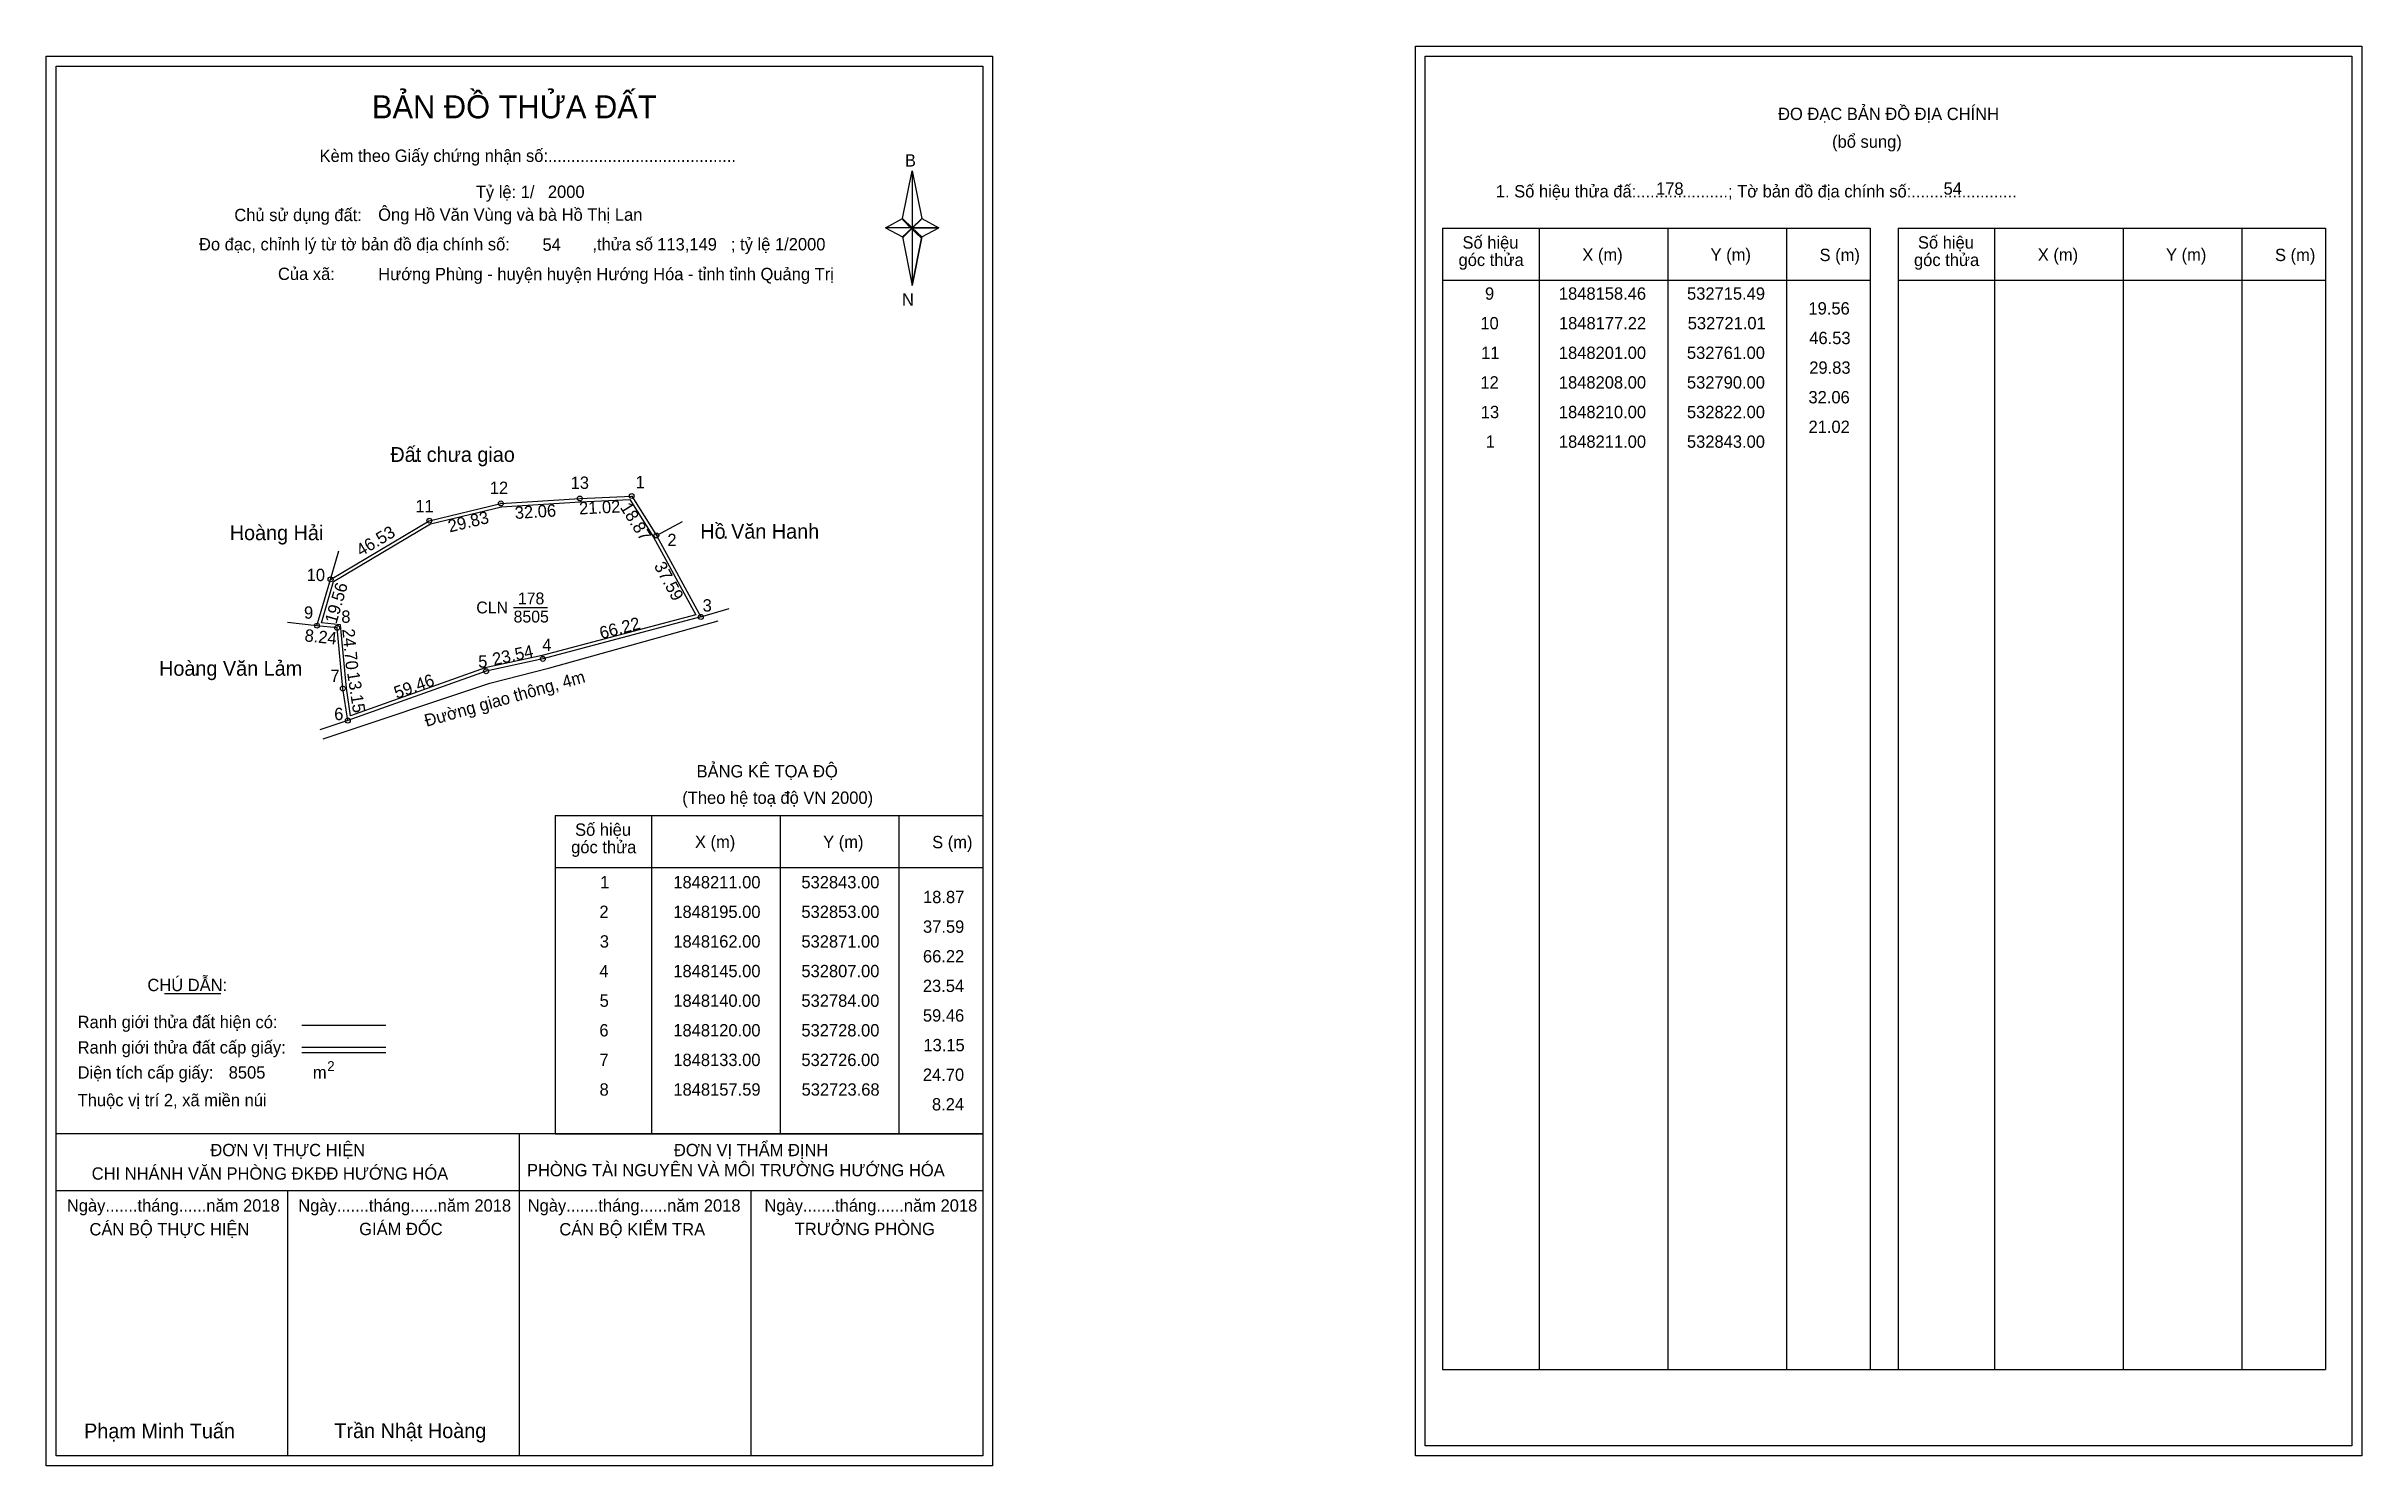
# Model space of a CAD drawing. Extents: x 532606 to 533544, y 1847818 to 1848393.
import ezdxf

# ---------------------------------------------------------------- set-up
doc = ezdxf.new("R2010")
doc.units = 0
for name, color, linetype in [('Level 1', 7, 'Continuous'), ('Level 10', 7, 'Continuous'), ('Level 11', 7, 'Continuous'), ('Level 13', 7, 'Continuous'), ('Level 27', 7, 'Continuous'), ('Level 3', 7, 'Continuous'), ('Level 36', 7, 'Continuous'), ('Level 49', 7, 'Continuous'), ('Level 53', 7, 'Continuous'), ('Level 55', 7, 'Continuous'), ('Level 6', 7, 'Continuous'), ('Level 60', 7, 'Continuous'), ('Level 63', 7, 'Continuous'), ('Level 9', 7, 'Continuous')]:
    doc.layers.add(name, color=color, linetype=linetype)

msp = doc.modelspace()

# ---------------------------------------------------------------- linework, layer by layer
at = {"layer": 'Level 1'}
for p, q in [((532609.84, 1848385.23), (532609.84, 1848385.23)), ((533164.48, 1848389.23), (533164.48, 1848389.23)), ((532952.68, 1848323.46), (532956.62, 1848342.74)), ((532956.62, 1848342.74), (532956.62, 1848319.69)), ((532956.62, 1848342.74), (532960.55, 1848323.46)), ((532945.79, 1848319.69), (532952.68, 1848323.46)), ((532952.68, 1848323.46), (532956.62, 1848319.69)), ((532956.32, 1848319.26), (532952.68, 1848323.02)), ((532956.62, 1848319.69), (532952.68, 1848316.01)), ((532956.32, 1848319.26), (532952.68, 1848315.57)), ((532952.68, 1848315.57), (532956.32, 1848319.26)), ((532960.26, 1848323.02), (532956.32, 1848319.26)), ((532956.32, 1848319.26), (532960.26, 1848323.02)), ((532960.26, 1848315.57), (532956.32, 1848319.26)), ((532960.55, 1848323.46), (532956.62, 1848319.69)), ((532956.62, 1848319.69), (532956.62, 1848296.29)), ((532956.62, 1848319.69), (532967.44, 1848319.69)), ((532956.62, 1848319.69), (532960.55, 1848316.01)), ((532960.55, 1848316.01), (532967.44, 1848319.69)), ((533171.55, 1848319.52), (533344.75, 1848319.52)), ((533210.73, 1847856.99), (533210.73, 1848319.52)), ((533262.87, 1847856.99), (533262.87, 1848319.52)), ((533310.82, 1848319.52), (533310.82, 1847856.99)), ((533344.75, 1848319.52), (533344.75, 1847856.99)), ((533356.06, 1848319.52), (533529.27, 1848319.52)), ((533395.24, 1847856.99), (533395.24, 1848319.52)), ((533447.39, 1847856.99), (533447.39, 1848319.52)), ((533495.33, 1848319.52), (533495.33, 1847856.99)), ((533529.27, 1848319.52), (533529.27, 1847856.99)), ((532952.68, 1848316.01), (532956.62, 1848296.29)), ((532960.55, 1848316.01), (532956.62, 1848296.29)), ((533171.55, 1848298.46), (533344.75, 1848298.46)), ((533356.06, 1848298.46), (533529.27, 1848298.46)), ((532812.03, 1848081.57), (532985.23, 1848081.57)), ((532851.21, 1847952.52), (532851.21, 1848081.57)), ((532903.35, 1847952.52), (532903.35, 1848081.57)), ((532951.29, 1848081.57), (532951.29, 1847952.52)), ((532812.03, 1848060.52), (532985.23, 1848060.52)), ((532653.67, 1848009.36), (532676.48, 1848009.36)), ((532709.4, 1847996.55), (532743.43, 1847996.55)), ((532709.4, 1847987.65), (532743.43, 1847987.65)), ((532709.4, 1847985.46), (532743.43, 1847985.46)), ((532823.49, 1847952.52), (532609.83, 1847952.52)), ((532985.23, 1847952.52), (532775.55, 1847952.52)), ((532797.53, 1847822.08), (532797.53, 1847952.52)), ((532812.03, 1847952.52), (532985.23, 1847952.52)), ((532985.23, 1847929.42), (532609.83, 1847929.42)), ((532703.68, 1847822.08), (532703.68, 1847929.42)), ((532891.38, 1847822.08), (532891.38, 1847929.42)), ((533171.55, 1847856.99), (533529.27, 1847856.99)), ((532985.23, 1847822.08), (532985.23, 1847822.08)), ((533539.88, 1847826.08), (533539.88, 1847826.08))]:
    msp.add_line(p, q, dxfattribs=at)
for points in [[(532952.68, 1848323.46), (532956.62, 1848342.74), (532956.62, 1848319.69)], [(532945.79, 1848319.69), (532952.68, 1848316.01), (532956.62, 1848319.69)], [(532956.62, 1848319.69), (532960.55, 1848323.46), (532967.44, 1848319.69)], [(532956.62, 1848319.69), (532956.62, 1848296.29), (532960.55, 1848316.01)]]:
    msp.add_lwpolyline(points, close=True, dxfattribs=at)
at = {"layer": 'Level 10'}
for p, q in [((532721.01, 1848177.22), (532761, 1848201)), ((532809.78, 1848141.44), (532878.08, 1848160.47)), ((532785.47, 1848135.21), (532809.78, 1848141.44)), ((532718.01, 1848112.61), (532785.47, 1848135.21))]:
    msp.add_line(p, q, dxfattribs=at)
for points in [[(532715.49, 1848158.46), (532721.01, 1848177.22), (532761, 1848201), (532790, 1848208), (532822, 1848210), (532843, 1848211), (532853, 1848195), (532871, 1848162), (532807, 1848145), (532784, 1848140), (532728, 1848120), (532726, 1848133), (532723.68, 1848157.59)], [(532717.31, 1848159.67), (532722.2, 1848176.3), (532761.53, 1848199.69), (532790.21, 1848206.61), (532822.08, 1848208.6), (532842.25, 1848209.56), (532851.79, 1848194.29), (532868.92, 1848162.9), (532806.67, 1848146.36), (532783.61, 1848141.35), (532729.13, 1848121.89), (532727.39, 1848133.17), (532724.97, 1848158.86)]]:
    msp.add_lwpolyline(points, close=True, dxfattribs=at)
at = {"layer": 'Level 11'}
for centre in [(532790, 1848208), (532822, 1848210), (532843, 1848211), (532761, 1848201), (532853, 1848195), (532721.01, 1848177.22), (532715.49, 1848158.46), (532715.49, 1848158.46), (532723.68, 1848157.59), (532871, 1848162), (532784, 1848140), (532807, 1848145), (532726, 1848133), (532728, 1848120)]:
    msp.add_circle(centre, 1, dxfattribs=at)
at = {"layer": 'Level 27'}
for p, q in [((532853, 1848195), (532863.55, 1848200.71)), ((532721.01, 1848177.22), (532724.4, 1848188.73)), ((532715.49, 1848158.46), (532703.56, 1848159.74)), ((532871, 1848162), (532882.52, 1848165.37)), ((532728, 1848120), (532716.62, 1848116.19))]:
    msp.add_line(p, q, dxfattribs=at)
at = {"layer": 'Level 3'}
for p, q in [((533171.55, 1848319.52), (533171.55, 1847856.99)), ((533356.06, 1848319.52), (533356.06, 1847856.99)), ((532812.03, 1848081.57), (532812.03, 1847952.52))]:
    msp.add_line(p, q, dxfattribs=at)
at = {"layer": 'Level 63'}
for points in [[(533160.49, 1848393.23), (533543.89, 1848393.23), (533543.89, 1847822.08), (533160.49, 1847822.08)], [(532605.83, 1848389.23), (532989.23, 1848389.23), (532989.23, 1847818.08), (532605.83, 1847818.08)], [(532609.83, 1848385.23), (532985.23, 1848385.23), (532985.23, 1847822.08), (532609.83, 1847822.08)], [(533164.49, 1848389.23), (533539.89, 1848389.23), (533539.89, 1847826.08), (533164.49, 1847826.08)]]:
    msp.add_lwpolyline(points, close=True, dxfattribs=at)
at = {"layer": 'Level 9'}
msp.add_line((532795.07, 1848165.82), (532808.95, 1848165.82), dxfattribs=at)

# ---------------------------------------------------------------- texts
at = {"layer": 'Level 1'}
for s, height, p in [('BẢN ĐỒ THỬA ĐẤT', 9.3313, (532737.77, 1848364.04)), ('ĐO ĐẠC BẢN ĐỒ ĐỊA CHÍNH', 5, (533307.44, 1848363.35)), ('(bổ sung)', 5, (533329.32, 1848352.11)), ('Kèm theo Giấy chứng nhận số:.........................................', 5, (532716.53, 1848346.38)), ('B', 5, (532953.7, 1848344.5)), ('1. Số hiệu thửa đấ:....................; Tờ bản đồ địa chính số:.......................', 5, (533193.1, 1848331.99)), ('Chủ sử dụng đất:', 5, (532682.01, 1848322.39)), ('Số hiệu', 5, (533179.58, 1848311.25)), ('Số hiệu', 5, (533364.1, 1848311.25)), ('Đo đạc, chỉnh lý từ tờ bản đồ địa chính số:                  ,thửa số                 ; tỷ lệ 1/2000', 5, (532667.7, 1848310.53)), ('góc thửa', 5, (533177.99, 1848304.19)), ('X (m)', 5, (533228.14, 1848306.3)), ('Y (m)', 5, (533280.1, 1848306.3)), ('S (m)', 5, (533324.25, 1848306.2)), ('góc thửa', 5, (533362.51, 1848304.19)), ('X (m)', 5, (533412.66, 1848306.3)), ('Y (m)', 5, (533464.61, 1848306.3)), ('S (m)', 5, (533508.77, 1848306.2)), ('Của xã:', 5, (532699.69, 1848298.53)), ('N', 5, (532952.5, 1848288.16)), ('BẢNG KÊ TỌA ĐỘ', 5, (532869.29, 1848096.98)), ('(Theo hệ toạ độ VN 2000)', 5, (532863.49, 1848086.26)), ('Số hiệu', 5, (532820.06, 1848073.31)), ('X (m)', 5, (532868.62, 1848068.36)), ('Y (m)', 5, (532920.57, 1848068.36)), ('S (m)', 5, (532964.73, 1848068.26)), ('góc thửa', 5, (532818.47, 1848066.25)), ('CHÚ DẪN:', 5, (532646.79, 1848010.37)), ('Ranh giới thửa đất hiện có:', 5, (532618.53, 1847995.37)), ('Ranh giới thửa đất cấp giấy:', 5, (532618.53, 1847985.09)), ('Diện tích cấp giấy:', 5, (532618.53, 1847974.93)), ('m', 5, (532713.84, 1847974.97)), ('2', 4, (532719.64, 1847977.99)), ('Thuộc vị trí 2, xã miền núi', 5, (532618.53, 1847963.73)), ('ĐƠN VỊ THỰC HIỆN', 5, (532672.3, 1847943.49)), ('PHÒNG TÀI NGUYÊN VÀ MÔI TRƯỜNG HƯỚNG HÓA', 5, (532800.56, 1847935.35)), ('ĐƠN VỊ THẨM ĐỊNH', 5, (532860.11, 1847943.49)), ('CHI NHÁNH VĂN PHÒNG ĐKĐĐ HƯỚNG HÓA', 5, (532624.22, 1847933.97)), ('Ngày.......tháng......năm 2018', 5, (532614.17, 1847921.02)), ('Ngày.......tháng......năm 2018', 5, (532707.91, 1847921.02)), ('Ngày.......tháng......năm 2018', 5, (532800.86, 1847921.02)), ('Ngày.......tháng......năm 2018', 5, (532896.78, 1847921.02)), ('CÁN BỘ THỰC HIỆN', 5, (532623.33, 1847911.39)), ('GIÁM ĐỐC', 5, (532732.6, 1847911.51)), ('CÁN BỘ KIỂM TRA', 5, (532813.68, 1847911.39)), ('TRƯỞNG PHÒNG', 5, (532909.06, 1847911.51)), ('Phạm Minh Tuấn', 6, (532621.15, 1847829.16)), ('Trần Nhật Hoàng', 6, (532722.54, 1847829.26))]:
    msp.add_text(s, height=height, dxfattribs=at).set_placement(p)
at = {"layer": 'Level 11'}
msp.add_text('Tỷ lệ: 1/', height=5, dxfattribs=at).set_placement((532779.85, 1848331.75))
at = {"layer": 'Level 13'}
for s, p in [('CLN', (532780.04, 1848163.42)), ('178', (532796.89, 1848167.1)), ('8505', (532795.15, 1848159.74))]:
    msp.add_text(s, height=4.8, dxfattribs=at).set_placement(p)
at = {"layer": 'Level 36'}
for p in [(532754.49, 1848224.83), (532879.98, 1848193.7), (532683.98, 1848193.11), (532665.66, 1848138.16)]:
    msp.add_text('.', height=6, dxfattribs=at).set_placement(p)
at = {"layer": 'Level 49'}
for s, rotation, p in [('29.83', 13.57043, (532769.27, 1848196.21)), ('32.06', 3.57633, (532795.8, 1848201.68)), ('21.02', 2.72631, (532821.79, 1848203.52)), ('18.87', 302.00538, (532838.09, 1848206.41)), ('46.53', 30.73778, (532733.31, 1848186.39)), ('19.56', 73.60385, (532723.36, 1848159)), ('37.59', 298.61046, (532851.88, 1848182.69)), ('8.24', 353.93637, (532710.29, 1848152.16)), ('24.70', 275.38975, (532725.74, 1848157.01)), ('66.22', 14.87568, (532830.71, 1848152.95)), ('23.54', 12.26477, (532787.16, 1848142.33)), ('13.15', 278.74616, (532727.67, 1848139.39)), ('59.46', 19.65382, (532747.77, 1848128.76)), ('Đường giao thông, 4m', 15.65382, (532759.84, 1848117.46))]:
    msp.add_text(s, height=5, rotation=rotation, dxfattribs=at).set_placement(p)
at = {"layer": 'Level 53'}
for s, p in [('9', (533188.7, 1848290.54)), ('1848158.46', (533218.64, 1848290.54)), ('532715.49', (533270.55, 1848290.54)), ('19.56', (533319.75, 1848284.54)), ('10', (533186.83, 1848278.54)), ('1848177.22', (533218.66, 1848278.54)), ('532721.01', (533270.84, 1848278.54)), ('11', (533187.15, 1848266.54)), ('1848201.00', (533218.63, 1848266.54)), ('532761.00', (533270.52, 1848266.54)), ('46.53', (533320.08, 1848272.54)), ('29.83', (533320.08, 1848260.54)), ('12', (533186.85, 1848254.54)), ('1848208.00', (533218.63, 1848254.54)), ('532790.00', (533270.52, 1848254.54)), ('32.06', (533319.75, 1848248.54)), ('13', (533187, 1848242.54)), ('1848210.00', (533218.63, 1848242.54)), ('532822.00', (533270.52, 1848242.54)), ('21.02', (533319.77, 1848236.54)), ('1', (533188.99, 1848230.54)), ('1848211.00', (533218.63, 1848230.54)), ('532843.00', (533270.52, 1848230.54)), ('1', (532830.22, 1848052.02)), ('1848211.00', (532859.86, 1848052.02)), ('532843.00', (532911.75, 1848052.02)), ('2', (532829.92, 1848040.02)), ('1848195.00', (532859.86, 1848040.02)), ('532853.00', (532911.75, 1848040.02)), ('18.87', (532961.03, 1848046.02)), ('37.59', (532961.01, 1848034.02)), ('3', (532830.08, 1848028.02)), ('1848162.00', (532859.86, 1848028.02)), ('532871.00', (532911.75, 1848028.02)), ('66.22', (532961, 1848022.02)), ('4', (532829.9, 1848016.02)), ('1848145.00', (532859.86, 1848016.02)), ('532807.00', (532911.75, 1848016.02)), ('5', (532830.01, 1848004.02)), ('1848140.00', (532859.86, 1848004.02)), ('532784.00', (532911.75, 1848004.02)), ('23.54', (532960.95, 1848010.02)), ('59.46', (532960.98, 1847998.02)), ('6', (532829.91, 1847992.02)), ('1848120.00', (532859.86, 1847992.02)), ('532728.00', (532911.75, 1847992.02)), ('13.15', (532961.18, 1847986.02)), ('7', (532829.93, 1847980.02)), ('1848133.00', (532859.86, 1847980.02)), ('532726.00', (532911.75, 1847980.02)), ('24.70', (532960.96, 1847974.02)), ('8', (532829.98, 1847968.02)), ('1848157.59', (532859.89, 1847968.02)), ('532723.68', (532911.83, 1847968.02)), ('8.24', (532964.64, 1847962.02))]:
    msp.add_text(s, height=5, dxfattribs=at).set_placement(p)
at = {"layer": 'Level 55'}
for s, height, p in [('12', 0.8, (532789.43, 1848208)), ('0', 0.22, (532789.92, 1848207.78)), ('13', 0.8, (532821.46, 1848210)), ('0', 0.22, (532821.92, 1848209.78)), ('1', 0.8, (532842.78, 1848211)), ('0', 0.22, (532842.92, 1848210.78)), ('11', 0.8, (532760.48, 1848201)), ('0', 0.22, (532760.92, 1848200.78)), ('2', 0.8, (532852.73, 1848195)), ('0', 0.22, (532852.92, 1848194.78)), ('0', 0.22, (532852.92, 1848194.78)), ('10', 0.8, (532720.44, 1848177.22)), ('0', 0.22, (532720.93, 1848177)), ('0', 0.22, (532720.93, 1848177)), ('0', 0.22, (532720.93, 1848177)), ('9', 0.8, (532715.22, 1848158.46)), ('0', 0.22, (532715.41, 1848158.24)), ('0', 0.22, (532715.41, 1848158.24)), ('0', 0.22, (532715.41, 1848158.24)), ('0', 0.22, (532715.41, 1848158.24)), ('8', 0.8, (532723.42, 1848157.59)), ('0', 0.22, (532723.6, 1848157.37)), ('0', 0.22, (532723.6, 1848157.37)), ('3', 0.8, (532870.75, 1848162)), ('0', 0.22, (532870.92, 1848161.78)), ('0', 0.22, (532870.92, 1848161.78)), ('5', 0.8, (532783.74, 1848140)), ('0', 0.22, (532783.92, 1848139.78)), ('4', 0.8, (532806.72, 1848145)), ('0', 0.22, (532806.92, 1848144.78)), ('7', 0.8, (532725.73, 1848133)), ('0', 0.22, (532725.92, 1848132.78)), ('0', 0.22, (532725.92, 1848132.78)), ('6', 0.8, (532727.73, 1848120)), ('0', 0.22, (532727.92, 1848119.78)), ('0', 0.22, (532727.92, 1848119.78)), ('0', 0.22, (532727.92, 1848119.78))]:
    msp.add_text(s, height=height, dxfattribs=at).set_placement(p)
at = {"layer": 'Level 6'}
for s, p in [('2000', (532809.04, 1848331.79)), ('178', (533258, 1848333.07)), ('54', (533374.49, 1848333.11)), ('Ông Hồ Văn Vùng và bà Hồ Thị Lan', (532740.28, 1848322.53)), ('54', (532806.86, 1848310.35)), ('113,149', (532853.34, 1848310.51)), ('Hướng Phùng - huyện huyện Hướng Hóa - tỉnh tỉnh Quảng Trị', (532740.31, 1848298.45)), ('8505', (532679.72, 1847974.94))]:
    msp.add_text(s, height=5, dxfattribs=at).set_placement(p)
at = {"layer": 'Level 60'}
for s, p in [('Đất chưa giao', (532745.23, 1848224.83)), ('Hoàng Hải', (532680.15, 1848193.11)), ('Hồ Văn Hanh', (532870.78, 1848193.7)), ('Hoàng Văn Lảm', (532651.52, 1848138.16))]:
    msp.add_text(s, height=6, dxfattribs=at).set_placement(p)
at = {"layer": 'Level 9'}
for s, p in [('12', (532785.51, 1848211.83)), ('13', (532818.26, 1848213.89)), ('1', (532844.57, 1848214.17)), ('11', (532755.35, 1848204.43)), ('2', (532857.44, 1848190.68)), ('10', (532711.31, 1848176.53)), ('9', (532710.24, 1848161.28)), ('3', (532871.73, 1848164.19)), ('8', (532725.35, 1848159.62)), ('4', (532806.78, 1848148.19)), ('7', (532720.95, 1848135.62)), ('5', (532780.81, 1848141.49)), ('6', (532722.48, 1848120.2))]:
    msp.add_text(s, height=5, dxfattribs=at).set_placement(p)

doc.saveas('drawing.dxf')
